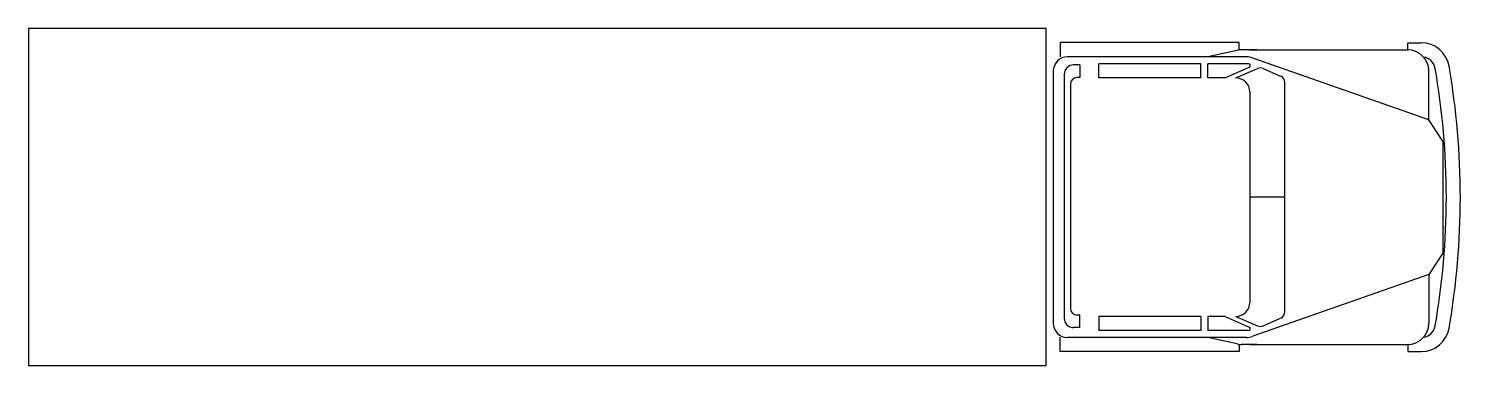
# Model space of a CAD drawing. Header units: millimetres. Extents: x -3128.46 to -3120.3, y 1904.35 to 1906.27.
import ezdxf

# ---------------------------------------------------------------- set-up
doc = ezdxf.new("R2010")
doc.units = ezdxf.units.MM
doc.header["$LTSCALE"] = 10
doc.layers.add('Veículos', color=2, linetype='Continuous')

msp = doc.modelspace()

# ---------------------------------------------------------------- linework, layer by layer
at = {"layer": 'Veículos'}
for p, q in [((-3122.6562, 1906.2738), (-3128.4562, 1906.2738)), ((-3128.4562, 1906.2738), (-3128.4562, 1904.3538)), ((-3122.6562, 1904.3538), (-3122.6562, 1906.2738)), ((-3122.5762, 1906.1938), (-3122.5762, 1906.1138)), ((-3121.5562, 1906.1938), (-3122.5762, 1906.1938)), ((-3121.5688, 1906.1499), (-3121.7359, 1906.1128)), ((-3121.5562, 1906.1538), (-3121.5562, 1906.1938)), ((-3121.4559, 1906.1528), (-3121.5428, 1906.1528)), ((-3121.4959, 1906.1528), (-3120.5959, 1906.1528)), ((-3120.5959, 1906.1928), (-3120.5183, 1906.1928)), ((-3120.5959, 1906.1528), (-3120.5959, 1906.1928)), ((-3121.5139, 1906.1128), (-3122.5359, 1906.1128)), ((-3121.7759, 1906.0728), (-3122.3559, 1906.0728)), ((-3122.3559, 1905.9928), (-3122.3559, 1906.0728)), ((-3121.7759, 1905.9928), (-3121.7759, 1906.0728)), ((-3121.7359, 1905.9928), (-3121.7359, 1906.0728)), ((-3121.5031, 1906.0728), (-3121.7359, 1906.0728)), ((-3120.4759, 1905.7528), (-3121.4797, 1906.1051)), ((-3122.6159, 1906.0328), (-3122.6159, 1904.5928)), ((-3122.554, 1906.0129), (-3122.554, 1904.6229)), ((-3122.464, 1906.0669), (-3122.5, 1906.0669)), ((-3122.464, 1905.9949), (-3122.482, 1905.9949)), ((-3122.464, 1906.0669), (-3122.464, 1905.9949)), ((-3121.7759, 1905.9928), (-3122.3559, 1905.9928)), ((-3121.6359, 1905.9928), (-3121.7359, 1905.9928)), ((-3121.6359, 1905.9928), (-3121.499, 1906.0537)), ((-3121.5759, 1905.9928), (-3121.4517, 1906.046)), ((-3121.4202, 1906.046), (-3121.3202, 1906.0032)), ((-3120.4759, 1905.7528), (-3120.4759, 1906.0328)), ((-3122.518, 1905.9589), (-3122.518, 1904.6769)), ((-3121.4959, 1905.9128), (-3121.4959, 1904.7128)), ((-3121.2959, 1904.6592), (-3121.2959, 1905.9664)), ((-3120.3959, 1905.6328), (-3120.4759, 1905.7528)), ((-3120.3959, 1905.6328), (-3120.3959, 1904.9928)), ((-3121.2959, 1905.3128), (-3121.4959, 1905.3128)), ((-3120.3959, 1904.9928), (-3120.4759, 1904.8728)), ((-3120.4759, 1904.8728), (-3121.4797, 1904.5205)), ((-3120.4759, 1904.8728), (-3120.4759, 1904.5928)), ((-3122.464, 1904.6409), (-3122.482, 1904.6409)), ((-3122.464, 1904.5689), (-3122.464, 1904.6409)), ((-3121.7759, 1904.6328), (-3122.3559, 1904.6328)), ((-3122.3559, 1904.6328), (-3122.3559, 1904.5528)), ((-3121.7759, 1904.6328), (-3121.7759, 1904.5528)), ((-3121.7359, 1904.6328), (-3121.7359, 1904.5528)), ((-3121.6359, 1904.6328), (-3121.7359, 1904.6328)), ((-3121.6359, 1904.6328), (-3121.499, 1904.5719)), ((-3121.5759, 1904.6328), (-3121.4517, 1904.5796)), ((-3121.4202, 1904.5796), (-3121.3202, 1904.6224)), ((-3122.464, 1904.5689), (-3122.5, 1904.5689)), ((-3121.7759, 1904.5528), (-3122.3559, 1904.5528)), ((-3121.5031, 1904.5528), (-3121.7359, 1904.5528)), ((-3122.5762, 1904.4338), (-3122.5762, 1904.5138)), ((-3121.5139, 1904.5128), (-3122.5359, 1904.5128)), ((-3121.5688, 1904.4757), (-3121.7359, 1904.5128)), ((-3121.5562, 1904.4738), (-3121.5562, 1904.4338)), ((-3121.4559, 1904.4728), (-3121.5428, 1904.4728)), ((-3121.4959, 1904.4728), (-3120.5959, 1904.4728)), ((-3120.5959, 1904.4728), (-3120.5959, 1904.4328)), ((-3128.4562, 1904.3538), (-3122.6562, 1904.3538)), ((-3121.5562, 1904.4338), (-3122.5762, 1904.4338)), ((-3120.5959, 1904.4328), (-3120.5183, 1904.4328))]:
    msp.add_line(p, q, dxfattribs=at)
for centre, radius, start, end in [((-3121.5428, 1906.0328), 0.12, 90, 102.52881), ((-3120.5959, 1906.0328), 0.12, 0, 90), ((-3120.5183, 1906.0328), 0.16, 9.89468, 90), ((-3122.5359, 1906.0328), 0.08, 90, 180), ((-3121.5139, 1906.0328), 0.08, 64.65382, 90), ((-3121.5031, 1906.0628), 0.01, 293.96249, 90), ((-3120.5183, 1906.0328), 0.08, 9.89468, 80.89521), ((-3122.5, 1906.0129), 0.054, 90, 180), ((-3122.482, 1905.9589), 0.036, 90, 180), ((-3121.5759, 1905.9128), 0.08, 0, 90), ((-3121.4359, 1906.0093), 0.04, 66.80141, 113.19859), ((-3121.3359, 1905.9664), 0.04, 0, 66.80141), ((-3124.6459, 1905.3128), 4.27, 350.00897, 9.99103), ((-3124.6459, 1905.3128), 4.35, 350.10532, 9.89468), ((-3121.5759, 1904.7128), 0.08, 270, 0), ((-3122.5, 1904.6229), 0.054, 180, 270), ((-3122.482, 1904.6769), 0.036, 180, 270), ((-3121.3359, 1904.6592), 0.04, 293.19859, 0), ((-3122.5359, 1904.5928), 0.08, 180, 270), ((-3121.5139, 1904.5928), 0.08, 270, 295.34618), ((-3121.5031, 1904.5628), 0.01, 270, 66.03751), ((-3121.4359, 1904.6163), 0.04, 246.80141, 293.19859), ((-3120.5959, 1904.5928), 0.12, 270, 0), ((-3120.5183, 1904.5928), 0.16, 270, 350.10532), ((-3120.5183, 1904.5928), 0.08, 279.10479, 350.10532), ((-3121.5428, 1904.5928), 0.12, 257.47119, 270)]:
    msp.add_arc(centre, radius, start, end, dxfattribs=at)

doc.saveas('drawing.dxf')
